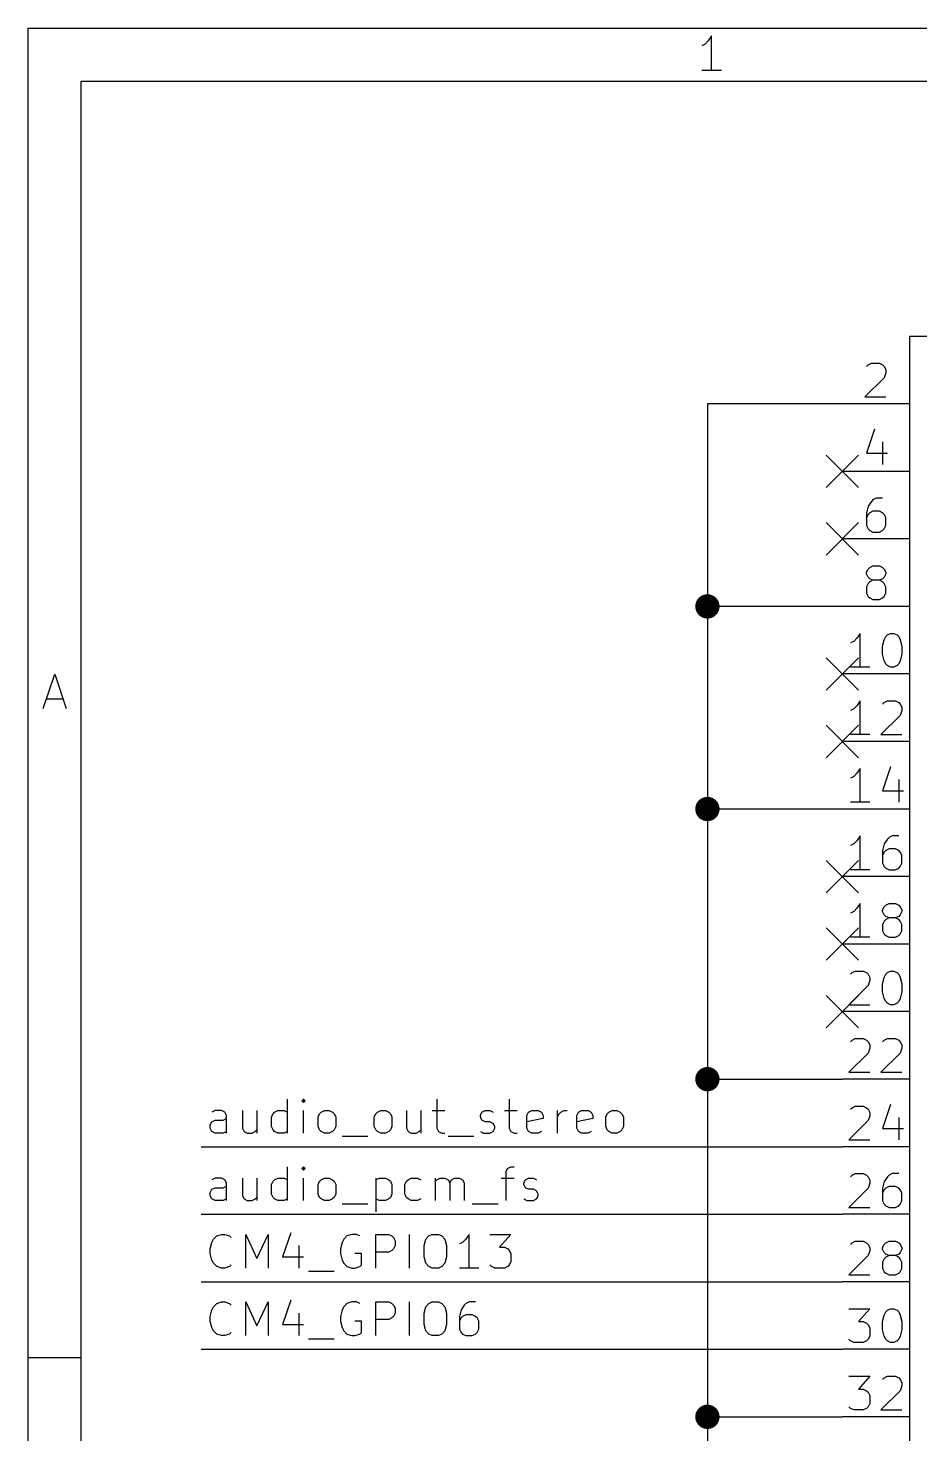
# Model space of a CAD drawing. Header units: millimetres. Extents: x 10 to 287, y -200 to -10.
# Drawn here: x 10 to 43.6, y -62.9 to -10 of the extents above; entities that cross this region are included whole.
import ezdxf

# ---------------------------------------------------------------- set-up
doc = ezdxf.new("R2010")
doc.units = ezdxf.units.MM
for name, color, linetype in [('BLUE', 174, 'CONTINUOUS'), ('LIGHTGREEN', 92, 'CONTINUOUS'), ('LIGHTRED', 12, 'CONTINUOUS'), ('RED', 14, 'CONTINUOUS'), ('REDSIX', 19, 'CONTINUOUS')]:
    doc.layers.add(name, color=color, linetype=linetype)

msp = doc.modelspace()

# ---------------------------------------------------------------- linework, layer by layer
at = {"layer": 'BLUE', "linetype": 'CONTINUOUS'}
for p, q in [((40.0304, -26.0604), (41.2496, -27.2796)), ((41.2496, -26.0604), (40.0304, -27.2796)), ((40.0304, -28.6004), (41.2496, -29.8196)), ((41.2496, -28.6004), (40.0304, -29.8196)), ((40.0304, -33.6804), (41.2496, -34.8996)), ((41.2496, -33.6804), (40.0304, -34.8996)), ((40.0304, -36.2204), (41.2496, -37.4396)), ((41.2496, -36.2204), (40.0304, -37.4396)), ((40.0304, -41.3004), (41.2496, -42.5196)), ((41.2496, -41.3004), (40.0304, -42.5196)), ((40.0304, -43.8404), (41.2496, -45.0596)), ((41.2496, -43.8404), (40.0304, -45.0596)), ((40.0304, -46.3804), (41.2496, -47.5996)), ((41.2496, -46.3804), (40.0304, -47.5996))]:
    msp.add_line(p, q, dxfattribs=at)
at = {"layer": 'LIGHTGREEN', "linetype": 'CONTINUOUS'}
for p, q in [((35.56, -24.13), (35.56, -31.75)), ((40.64, -24.13), (35.56, -24.13)), ((40.64, -31.75), (35.56, -31.75)), ((35.56, -31.75), (35.56, -39.37)), ((40.64, -39.37), (35.56, -39.37)), ((35.56, -39.37), (35.56, -49.53)), ((35.56, -49.53), (35.56, -62.23)), ((35.56, -49.53), (40.64, -49.53)), ((16.51, -52.07), (40.64, -52.07)), ((16.51, -54.61), (40.64, -54.61)), ((16.51, -57.15), (40.64, -57.15)), ((16.51, -59.69), (40.64, -59.69)), ((35.56, -62.23), (40.64, -62.23)), ((35.56, -62.23), (35.56, -74.93))]:
    msp.add_line(p, q, dxfattribs=at)
at = {"layer": 'LIGHTGREEN', "const_width": 0.4572}
for points in [[(35.3314, -31.75, 1), (35.7886, -31.75, 1)], [(35.3314, -39.37, 1), (35.7886, -39.37, 1)], [(35.3314, -49.53, 1), (35.7886, -49.53, 1)], [(35.3314, -62.23, 1), (35.7886, -62.23, 1)]]:
    msp.add_lwpolyline(points, format="xyb", close=True, dxfattribs=at)
at = {"layer": 'LIGHTRED', "linetype": 'CONTINUOUS'}
for p, q in [((41.5472, -22.7239), (41.6076, -22.6634)), ((41.6076, -22.6634), (41.7286, -22.6029)), ((41.7286, -22.6029), (42.031, -22.6029)), ((42.031, -22.6029), (42.1519, -22.6634)), ((42.1519, -22.6634), (42.2124, -22.7239)), ((42.2124, -22.7239), (42.2729, -22.8448)), ((42.2124, -23.1472), (41.4867, -23.8729)), ((42.2729, -22.9658), (42.2124, -23.1472)), ((42.2729, -22.8448), (42.2729, -22.9658)), ((41.4867, -23.8729), (42.2729, -23.8729)), ((41.8495, -25.0825), (41.5472, -25.9896)), ((42.1519, -25.5663), (42.1519, -26.4129)), ((41.5472, -25.9896), (42.3333, -25.9896)), ((41.6076, -27.9853), (41.5472, -28.2272)), ((41.7286, -27.8039), (41.6076, -27.9853)), ((41.7891, -27.7434), (41.7286, -27.8039)), ((41.91, -27.6829), (41.7891, -27.7434)), ((42.1519, -27.6829), (41.91, -27.6829)), ((41.5472, -28.2272), (41.5472, -28.711)), ((41.6076, -28.2877), (41.5472, -28.4086)), ((41.6681, -28.2272), (41.6076, -28.2877)), ((41.7891, -28.1667), (41.6681, -28.2272)), ((42.031, -28.1667), (41.7891, -28.1667)), ((42.1519, -28.2272), (42.031, -28.1667)), ((42.2124, -28.2877), (42.1519, -28.2272)), ((42.2729, -28.4086), (42.2124, -28.2877)), ((42.2729, -28.711), (42.2729, -28.4086)), ((41.5472, -28.711), (41.6076, -28.832)), ((41.6076, -28.832), (41.6681, -28.8925)), ((41.6681, -28.8925), (41.7891, -28.9529)), ((41.7891, -28.9529), (42.031, -28.9529)), ((42.031, -28.9529), (42.1519, -28.8925)), ((42.1519, -28.8925), (42.2124, -28.832)), ((42.2124, -28.832), (42.2729, -28.711)), ((41.5472, -30.4648), (41.6076, -30.3439)), ((41.5472, -30.5253), (41.5472, -30.4648)), ((41.6076, -30.6463), (41.5472, -30.5253)), ((41.6076, -30.3439), (41.6681, -30.2834)), ((41.6681, -30.7067), (41.6076, -30.6463)), ((41.6681, -30.2834), (41.7891, -30.2229)), ((41.7891, -30.2229), (42.031, -30.2229)), ((42.031, -30.2229), (42.1519, -30.2834)), ((42.1519, -30.2834), (42.2124, -30.3439)), ((42.2124, -30.6463), (42.1519, -30.7067)), ((42.2124, -30.3439), (42.2729, -30.4648)), ((42.2729, -30.5253), (42.2124, -30.6463)), ((42.2729, -30.4648), (42.2729, -30.5253)), ((41.6076, -30.8882), (41.5472, -31.0091)), ((41.5472, -31.0091), (41.5472, -31.251)), ((41.6681, -30.8277), (41.6076, -30.8882)), ((41.7891, -30.7672), (41.6681, -30.7067)), ((41.7891, -30.7672), (41.6681, -30.8277)), ((42.031, -30.7672), (41.7891, -30.7672)), ((42.1519, -30.7067), (42.031, -30.7672)), ((42.1519, -30.8277), (42.031, -30.7672)), ((42.2124, -30.8882), (42.1519, -30.8277)), ((42.2729, -31.0091), (42.2124, -30.8882)), ((42.2729, -31.251), (42.2729, -31.0091)), ((41.5472, -31.251), (41.6076, -31.372)), ((41.6076, -31.372), (41.6681, -31.4325)), ((41.6681, -31.4325), (41.7891, -31.4929)), ((41.7891, -31.4929), (42.031, -31.4929)), ((42.031, -31.4929), (42.1519, -31.4325)), ((42.1519, -31.4325), (42.2124, -31.372)), ((42.2124, -31.372), (42.2729, -31.251)), ((41.3052, -32.7629), (41.1843, -32.9444)), ((41.3052, -34.0329), (41.3052, -32.7629)), ((42.3333, -32.8234), (42.4542, -32.7629)), ((42.4542, -32.7629), (42.5752, -32.7629)), ((42.5752, -32.7629), (42.6961, -32.8234)), ((41.0633, -33.0653), (40.9424, -33.1258)), ((41.1843, -32.9444), (41.0633, -33.0653)), ((42.1519, -33.2467), (42.2123, -33.0048)), ((42.1519, -33.5491), (42.1519, -33.2467)), ((42.2123, -33.0048), (42.2728, -32.8839)), ((42.2728, -32.8839), (42.3333, -32.8234)), ((42.6961, -32.8234), (42.7566, -32.8839)), ((42.7566, -32.8839), (42.8171, -33.0048)), ((42.8171, -33.0048), (42.8776, -33.2467)), ((42.8776, -33.2467), (42.8776, -33.5491)), ((42.2123, -33.791), (42.1519, -33.5491)), ((42.2728, -33.912), (42.2123, -33.791)), ((42.8171, -33.791), (42.7566, -33.912)), ((42.8776, -33.5491), (42.8171, -33.791)), ((41.6681, -34.0329), (40.9424, -34.0329)), ((42.3333, -33.9725), (42.2728, -33.912)), ((42.4542, -34.0329), (42.3333, -33.9725)), ((42.5752, -34.0329), (42.4542, -34.0329)), ((42.6961, -33.9725), (42.5752, -34.0329)), ((42.7566, -33.912), (42.6961, -33.9725)), ((41.3052, -35.3029), (41.1843, -35.4844)), ((41.3052, -36.5729), (41.3052, -35.3029)), ((42.1519, -35.4239), (42.2123, -35.3634)), ((42.2123, -35.3634), (42.3333, -35.3029)), ((42.3333, -35.3029), (42.6357, -35.3029)), ((42.6357, -35.3029), (42.7566, -35.3634)), ((42.7566, -35.3634), (42.8171, -35.4239)), ((42.8171, -35.4239), (42.8776, -35.5448)), ((41.0633, -35.6053), (40.9424, -35.6658)), ((41.1843, -35.4844), (41.0633, -35.6053)), ((42.8171, -35.8472), (42.0914, -36.5729)), ((42.8776, -35.6658), (42.8171, -35.8472)), ((42.8776, -35.5448), (42.8776, -35.6658)), ((41.6681, -36.5729), (40.9424, -36.5729)), ((42.0914, -36.5729), (42.8776, -36.5729)), ((41.1843, -38.0244), (41.0633, -38.1453)), ((41.3052, -37.8429), (41.1843, -38.0244)), ((41.3052, -39.1129), (41.3052, -37.8429)), ((42.4542, -37.7825), (42.1519, -38.6896)), ((41.0633, -38.1453), (40.9424, -38.2058)), ((42.7566, -38.2663), (42.7566, -39.1129)), ((41.6681, -39.1129), (40.9424, -39.1129)), ((42.1519, -38.6896), (42.938, -38.6896)), ((41.0633, -40.6853), (40.9424, -40.7458)), ((41.1843, -40.5644), (41.0633, -40.6853)), ((41.3052, -40.3829), (41.1843, -40.5644)), ((41.3052, -41.6529), (41.3052, -40.3829)), ((42.2123, -40.6853), (42.1519, -40.9272)), ((42.3333, -40.5039), (42.2123, -40.6853)), ((42.3938, -40.4434), (42.3333, -40.5039)), ((42.5147, -40.3829), (42.3938, -40.4434)), ((42.7566, -40.3829), (42.5147, -40.3829)), ((42.1519, -40.9272), (42.1519, -41.411)), ((42.2123, -40.9877), (42.1519, -41.1086)), ((42.2728, -40.9272), (42.2123, -40.9877)), ((42.3938, -40.8667), (42.2728, -40.9272)), ((42.6357, -40.8667), (42.3938, -40.8667)), ((42.7566, -40.9272), (42.6357, -40.8667)), ((42.8171, -40.9877), (42.7566, -40.9272)), ((42.8776, -41.1086), (42.8171, -40.9877)), ((42.8776, -41.411), (42.8776, -41.1086)), ((41.6681, -41.6529), (40.9424, -41.6529)), ((42.1519, -41.411), (42.2123, -41.532)), ((42.2123, -41.532), (42.2728, -41.5925)), ((42.2728, -41.5925), (42.3938, -41.6529)), ((42.3938, -41.6529), (42.6357, -41.6529)), ((42.6357, -41.6529), (42.7566, -41.5925)), ((42.7566, -41.5925), (42.8171, -41.532)), ((42.8171, -41.532), (42.8776, -41.411)), ((41.0633, -43.2253), (40.9424, -43.2858)), ((41.1843, -43.1044), (41.0633, -43.2253)), ((41.3052, -42.9229), (41.1843, -43.1044)), ((41.3052, -44.1929), (41.3052, -42.9229)), ((42.1519, -43.1648), (42.2123, -43.0439)), ((42.1519, -43.2253), (42.1519, -43.1648)), ((42.2123, -43.3463), (42.1519, -43.2253)), ((42.2123, -43.0439), (42.2728, -42.9834)), ((42.2728, -43.4067), (42.2123, -43.3463)), ((42.2728, -42.9834), (42.3938, -42.9229)), ((42.3938, -42.9229), (42.6357, -42.9229)), ((42.6357, -42.9229), (42.7566, -42.9834)), ((42.7566, -42.9834), (42.8171, -43.0439)), ((42.8171, -43.3463), (42.7566, -43.4067)), ((42.8171, -43.0439), (42.8776, -43.1648)), ((42.8776, -43.2253), (42.8171, -43.3463)), ((42.8776, -43.1648), (42.8776, -43.2253)), ((42.2123, -43.5882), (42.1519, -43.7091)), ((42.1519, -43.7091), (42.1519, -43.951)), ((42.2728, -43.5277), (42.2123, -43.5882)), ((42.3938, -43.4672), (42.2728, -43.4067)), ((42.3938, -43.4672), (42.2728, -43.5277)), ((42.6357, -43.4672), (42.3938, -43.4672)), ((42.7566, -43.4067), (42.6357, -43.4672)), ((42.7566, -43.5277), (42.6357, -43.4672)), ((42.8171, -43.5882), (42.7566, -43.5277)), ((42.8776, -43.7091), (42.8171, -43.5882)), ((42.8776, -43.951), (42.8776, -43.7091)), ((41.6681, -44.1929), (40.9424, -44.1929)), ((42.1519, -43.951), (42.2123, -44.072)), ((42.2123, -44.072), (42.2728, -44.1325)), ((42.2728, -44.1325), (42.3938, -44.1929)), ((42.3938, -44.1929), (42.6357, -44.1929)), ((42.6357, -44.1929), (42.7566, -44.1325)), ((42.7566, -44.1325), (42.8171, -44.072)), ((42.8171, -44.072), (42.8776, -43.951)), ((41.0028, -45.5234), (41.1238, -45.4629)), ((41.1238, -45.4629), (41.4262, -45.4629)), ((41.4262, -45.4629), (41.5471, -45.5234)), ((42.3333, -45.5234), (42.4542, -45.4629)), ((42.4542, -45.4629), (42.5752, -45.4629)), ((42.5752, -45.4629), (42.6961, -45.5234)), ((40.9424, -45.5839), (41.0028, -45.5234)), ((41.5471, -45.5234), (41.6076, -45.5839)), ((41.6076, -45.5839), (41.6681, -45.7048)), ((41.6681, -45.8258), (41.6076, -46.0072)), ((41.6681, -45.7048), (41.6681, -45.8258)), ((42.1519, -45.9467), (42.2123, -45.7048)), ((42.1519, -46.2491), (42.1519, -45.9467)), ((42.2123, -45.7048), (42.2728, -45.5839)), ((42.2728, -45.5839), (42.3333, -45.5234)), ((42.6961, -45.5234), (42.7566, -45.5839)), ((42.7566, -45.5839), (42.8171, -45.7048)), ((42.8171, -45.7048), (42.8776, -45.9467)), ((42.8776, -45.9467), (42.8776, -46.2491)), ((41.6076, -46.0072), (40.8819, -46.7329)), ((42.2123, -46.491), (42.1519, -46.2491)), ((42.2728, -46.612), (42.2123, -46.491)), ((42.8171, -46.491), (42.7566, -46.612)), ((42.8776, -46.2491), (42.8171, -46.491)), ((40.8819, -46.7329), (41.6681, -46.7329)), ((42.3333, -46.6725), (42.2728, -46.612)), ((42.4542, -46.7329), (42.3333, -46.6725)), ((42.5752, -46.7329), (42.4542, -46.7329)), ((42.6961, -46.6725), (42.5752, -46.7329)), ((42.7566, -46.612), (42.6961, -46.6725)), ((40.9424, -48.1239), (41.0028, -48.0634)), ((41.0028, -48.0634), (41.1238, -48.0029)), ((41.1238, -48.0029), (41.4262, -48.0029)), ((41.4262, -48.0029), (41.5471, -48.0634)), ((41.5471, -48.0634), (41.6076, -48.1239)), ((42.1519, -48.1239), (42.2123, -48.0634)), ((42.2123, -48.0634), (42.3333, -48.0029)), ((42.3333, -48.0029), (42.6357, -48.0029)), ((42.6357, -48.0029), (42.7566, -48.0634)), ((42.7566, -48.0634), (42.8171, -48.1239)), ((41.6076, -48.5472), (40.8819, -49.2729)), ((41.6076, -48.1239), (41.6681, -48.2448)), ((41.6681, -48.3658), (41.6076, -48.5472)), ((41.6681, -48.2448), (41.6681, -48.3658)), ((42.8171, -48.5472), (42.0914, -49.2729)), ((42.8171, -48.1239), (42.8776, -48.2448)), ((42.8776, -48.3658), (42.8171, -48.5472)), ((42.8776, -48.2448), (42.8776, -48.3658)), ((40.8819, -49.2729), (41.6681, -49.2729)), ((42.0914, -49.2729), (42.8776, -49.2729)), ((40.9424, -50.6639), (41.0028, -50.6034)), ((41.0028, -50.6034), (41.1238, -50.5429)), ((41.1238, -50.5429), (41.4262, -50.5429)), ((41.4262, -50.5429), (41.5471, -50.6034)), ((41.5471, -50.6034), (41.6076, -50.6639)), ((41.6076, -50.6639), (41.6681, -50.7848)), ((42.4542, -50.4825), (42.1519, -51.3896)), ((41.6076, -51.0872), (40.8819, -51.8129)), ((41.6681, -50.9058), (41.6076, -51.0872)), ((41.6681, -50.7848), (41.6681, -50.9058)), ((42.7566, -50.9663), (42.7566, -51.8129)), ((40.8819, -51.8129), (41.6681, -51.8129)), ((42.1519, -51.3896), (42.938, -51.3896)), ((40.9424, -53.2039), (41.0028, -53.1434)), ((41.0028, -53.1434), (41.1238, -53.0829)), ((41.1238, -53.0829), (41.4262, -53.0829)), ((41.4262, -53.0829), (41.5471, -53.1434)), ((41.5471, -53.1434), (41.6076, -53.2039)), ((41.6076, -53.2039), (41.6681, -53.3248)), ((41.6681, -53.3248), (41.6681, -53.4458)), ((42.2123, -53.3853), (42.1519, -53.6272)), ((42.3333, -53.2039), (42.2123, -53.3853)), ((42.3938, -53.1434), (42.3333, -53.2039)), ((42.5147, -53.0829), (42.3938, -53.1434)), ((42.7566, -53.0829), (42.5147, -53.0829)), ((41.6076, -53.6272), (40.8819, -54.3529)), ((41.6681, -53.4458), (41.6076, -53.6272)), ((42.1519, -53.6272), (42.1519, -54.111)), ((42.2123, -53.6877), (42.1519, -53.8086)), ((42.2728, -53.6272), (42.2123, -53.6877)), ((42.3938, -53.5667), (42.2728, -53.6272)), ((42.6357, -53.5667), (42.3938, -53.5667)), ((42.7566, -53.6272), (42.6357, -53.5667)), ((42.8171, -53.6877), (42.7566, -53.6272)), ((42.8776, -53.8086), (42.8171, -53.6877)), ((42.8776, -54.111), (42.8776, -53.8086)), ((40.8819, -54.3529), (41.6681, -54.3529)), ((42.1519, -54.111), (42.2123, -54.232)), ((42.2123, -54.232), (42.2728, -54.2925)), ((42.2728, -54.2925), (42.3938, -54.3529)), ((42.3938, -54.3529), (42.6357, -54.3529)), ((42.6357, -54.3529), (42.7566, -54.2925)), ((42.7566, -54.2925), (42.8171, -54.232)), ((42.8171, -54.232), (42.8776, -54.111)), ((40.9424, -55.7439), (41.0028, -55.6834)), ((41.0028, -55.6834), (41.1238, -55.6229)), ((41.1238, -55.6229), (41.4262, -55.6229)), ((41.4262, -55.6229), (41.5471, -55.6834)), ((41.5471, -55.6834), (41.6076, -55.7439)), ((41.6076, -55.7439), (41.6681, -55.8648)), ((41.6681, -55.9858), (41.6076, -56.1672)), ((41.6681, -55.8648), (41.6681, -55.9858)), ((42.1519, -55.8648), (42.2123, -55.7439)), ((42.1519, -55.9253), (42.1519, -55.8648)), ((42.2123, -56.0463), (42.1519, -55.9253)), ((42.2123, -55.7439), (42.2728, -55.6834)), ((42.2728, -55.6834), (42.3938, -55.6229)), ((42.3938, -55.6229), (42.6357, -55.6229)), ((42.6357, -55.6229), (42.7566, -55.6834)), ((42.7566, -55.6834), (42.8171, -55.7439)), ((42.8171, -55.7439), (42.8776, -55.8648)), ((42.8776, -55.9253), (42.8171, -56.0463)), ((42.8776, -55.8648), (42.8776, -55.9253)), ((41.6076, -56.1672), (40.8819, -56.8929)), ((42.2123, -56.2882), (42.1519, -56.4091)), ((42.1519, -56.4091), (42.1519, -56.651)), ((42.2728, -56.1067), (42.2123, -56.0463)), ((42.2728, -56.2277), (42.2123, -56.2882)), ((42.3938, -56.1672), (42.2728, -56.1067)), ((42.3938, -56.1672), (42.2728, -56.2277)), ((42.6357, -56.1672), (42.3938, -56.1672)), ((42.7566, -56.1067), (42.6357, -56.1672)), ((42.7566, -56.2277), (42.6357, -56.1672)), ((42.8171, -56.0463), (42.7566, -56.1067)), ((42.8171, -56.2882), (42.7566, -56.2277)), ((42.8776, -56.4091), (42.8171, -56.2882)), ((42.8776, -56.651), (42.8776, -56.4091)), ((40.8819, -56.8929), (41.6681, -56.8929)), ((42.1519, -56.651), (42.2123, -56.772)), ((42.2123, -56.772), (42.2728, -56.8325)), ((42.2728, -56.8325), (42.3938, -56.8929)), ((42.3938, -56.8929), (42.6357, -56.8929)), ((42.6357, -56.8929), (42.7566, -56.8325)), ((42.7566, -56.8325), (42.8171, -56.772)), ((42.8171, -56.772), (42.8776, -56.651)), ((40.8819, -58.1629), (41.6681, -58.1629)), ((41.6681, -58.1629), (41.2447, -58.6467)), ((41.2447, -58.6467), (41.4262, -58.6467)), ((41.4262, -58.6467), (41.5471, -58.7072)), ((42.1519, -58.6467), (42.2123, -58.4048)), ((42.1519, -58.9491), (42.1519, -58.6467)), ((42.2123, -58.4048), (42.2728, -58.2839)), ((42.2728, -58.2839), (42.3333, -58.2234)), ((42.3333, -58.2234), (42.4542, -58.1629)), ((42.4542, -58.1629), (42.5752, -58.1629)), ((42.5752, -58.1629), (42.6961, -58.2234)), ((42.6961, -58.2234), (42.7566, -58.2839)), ((42.7566, -58.2839), (42.8171, -58.4048)), ((42.8171, -58.4048), (42.8776, -58.6467)), ((42.8776, -58.6467), (42.8776, -58.9491)), ((41.5471, -58.7072), (41.6076, -58.7677)), ((41.6076, -58.7677), (41.6681, -58.8886)), ((41.6681, -59.191), (41.6076, -59.312)), ((41.6681, -58.8886), (41.6681, -59.191)), ((42.2123, -59.191), (42.1519, -58.9491)), ((42.2728, -59.312), (42.2123, -59.191)), ((42.8171, -59.191), (42.7566, -59.312)), ((42.8776, -58.9491), (42.8171, -59.191)), ((40.9424, -59.3725), (40.8819, -59.312)), ((41.0633, -59.4329), (40.9424, -59.3725)), ((41.4262, -59.4329), (41.0633, -59.4329)), ((41.5471, -59.3725), (41.4262, -59.4329)), ((41.6076, -59.312), (41.5471, -59.3725)), ((42.3333, -59.3725), (42.2728, -59.312)), ((42.4542, -59.4329), (42.3333, -59.3725)), ((42.5752, -59.4329), (42.4542, -59.4329)), ((42.6961, -59.3725), (42.5752, -59.4329)), ((42.7566, -59.312), (42.6961, -59.3725)), ((40.8819, -60.7029), (41.6681, -60.7029)), ((41.6681, -60.7029), (41.2447, -61.1867)), ((42.1519, -60.8239), (42.2123, -60.7634)), ((42.2123, -60.7634), (42.3333, -60.7029)), ((42.3333, -60.7029), (42.6357, -60.7029)), ((42.6357, -60.7029), (42.7566, -60.7634)), ((42.7566, -60.7634), (42.8171, -60.8239)), ((41.2447, -61.1867), (41.4262, -61.1867)), ((41.4262, -61.1867), (41.5471, -61.2472)), ((41.5471, -61.2472), (41.6076, -61.3077)), ((41.6076, -61.3077), (41.6681, -61.4286)), ((42.8171, -61.2472), (42.0914, -61.9729)), ((42.8171, -60.8239), (42.8776, -60.9448)), ((42.8776, -61.0658), (42.8171, -61.2472)), ((42.8776, -60.9448), (42.8776, -61.0658)), ((40.9424, -61.9125), (40.8819, -61.852)), ((41.6076, -61.852), (41.5471, -61.9125)), ((41.6681, -61.731), (41.6076, -61.852)), ((41.6681, -61.4286), (41.6681, -61.731)), ((41.0633, -61.9729), (40.9424, -61.9125)), ((41.4262, -61.9729), (41.0633, -61.9729)), ((41.5471, -61.9125), (41.4262, -61.9729)), ((42.0914, -61.9729), (42.8776, -61.9729))]:
    msp.add_line(p, q, dxfattribs=at)
at = {"layer": 'RED', "linetype": 'CONTINUOUS'}
for p, q in [((10, -10), (287.0022, -10)), ((10, -200.0072), (10, -10)), ((35.5938, -10.4794), (35.47, -10.6032)), ((35.7176, -10.2937), (35.5938, -10.4794)), ((35.7176, -11.5937), (35.7176, -10.2937)), ((35.47, -10.6032), (35.3462, -10.6651)), ((36.089, -11.5937), (35.3462, -11.5937)), ((12, -12), (285.0022, -12)), ((12, -198.0072), (12, -12)), ((43.18, -151.13), (43.18, -21.59)), ((43.18, -21.59), (99.06, -21.59)), ((43.18, -24.13), (40.64, -24.13)), ((43.18, -26.67), (40.64, -26.67)), ((43.18, -29.21), (40.64, -29.21)), ((43.18, -31.75), (40.64, -31.75)), ((10.5667, -35.5937), (11, -34.2937)), ((11, -34.2937), (11.4333, -35.5937)), ((43.18, -34.29), (40.64, -34.29)), ((10.6905, -35.2222), (11.3095, -35.2222)), ((43.18, -36.83), (40.64, -36.83)), ((43.18, -39.37), (40.64, -39.37)), ((43.18, -41.91), (40.64, -41.91)), ((43.18, -44.45), (40.64, -44.45)), ((43.18, -46.99), (40.64, -46.99)), ((43.18, -49.53), (40.64, -49.53)), ((43.18, -52.07), (40.64, -52.07)), ((43.18, -54.61), (40.64, -54.61)), ((43.18, -57.15), (40.64, -57.15)), ((43.18, -59.69), (40.64, -59.69)), ((10, -60), (12, -60)), ((43.18, -62.23), (40.64, -62.23))]:
    msp.add_line(p, q, dxfattribs=at)
at = {"layer": 'REDSIX', "linetype": 'CONTINUOUS'}
for p, q in [((17.0377, -50.7103), (16.9167, -50.7707)), ((17.2796, -50.7103), (17.0377, -50.7103)), ((17.4005, -50.7707), (17.2796, -50.7103)), ((18.0657, -50.7103), (18.0657, -51.3755)), ((18.61, -50.7103), (18.61, -51.5569)), ((19.2752, -50.7707), (19.3962, -50.7103)), ((19.3962, -50.7103), (19.6381, -50.7103)), ((19.6381, -50.7103), (19.759, -50.7707)), ((19.759, -51.5569), (19.759, -50.2869)), ((20.3637, -50.2869), (20.3033, -50.3474)), ((20.3033, -50.3474), (20.3637, -50.4079)), ((20.4242, -50.3474), (20.3637, -50.2869)), ((20.3637, -50.2869), (20.3637, -50.4079)), ((20.3637, -50.4079), (20.4242, -50.3474)), ((20.3637, -51.5569), (20.3637, -50.7103)), ((21.029, -50.7707), (21.15, -50.7103)), ((21.15, -50.7103), (21.3314, -50.7103)), ((21.3314, -50.7103), (21.4523, -50.7707)), ((23.1456, -50.7707), (23.2666, -50.7103)), ((23.2666, -50.7103), (23.448, -50.7103)), ((23.448, -50.7103), (23.5689, -50.7707)), ((24.2341, -50.7103), (24.2341, -51.3755)), ((24.7784, -50.7103), (24.7784, -51.5569)), ((25.2017, -50.7103), (25.6855, -50.7103)), ((25.3831, -50.2869), (25.3831, -51.3755)), ((27.0764, -50.7707), (27.1974, -50.7103)), ((27.1974, -50.7103), (27.3788, -50.7103)), ((27.3788, -50.7103), (27.4998, -50.7707)), ((27.9231, -50.7103), (28.4069, -50.7103)), ((28.1045, -50.2869), (28.1045, -51.3755)), ((28.8302, -50.7707), (28.9512, -50.7103)), ((28.9512, -50.7103), (29.1931, -50.7103)), ((29.1931, -50.7103), (29.314, -50.7707)), ((29.9188, -51.5569), (29.9188, -50.7103)), ((30.0398, -50.7707), (30.1607, -50.7103)), ((30.1607, -50.7103), (30.2817, -50.7103)), ((30.705, -50.7707), (30.826, -50.7103)), ((30.826, -50.7103), (31.0679, -50.7103)), ((31.0679, -50.7103), (31.1888, -50.7707)), ((31.8541, -50.7707), (31.9751, -50.7103)), ((31.9751, -50.7103), (32.1565, -50.7103)), ((32.1565, -50.7103), (32.2774, -50.7707)), ((16.8563, -51.2545), (16.9167, -51.1336)), ((16.8563, -51.3755), (16.8563, -51.2545)), ((16.9167, -51.1336), (17.0377, -51.0731)), ((17.0377, -51.0731), (17.3401, -51.0731)), ((17.3401, -51.0731), (17.461, -51.0126)), ((17.461, -50.8917), (17.4005, -50.7707)), ((17.461, -51.5569), (17.461, -50.8917)), ((19.1543, -50.9522), (19.2147, -50.8312)), ((19.1543, -51.315), (19.1543, -50.9522)), ((19.2147, -50.8312), (19.2752, -50.7707)), ((20.9081, -50.9522), (20.9685, -50.8312)), ((20.9081, -51.315), (20.9081, -50.9522)), ((20.9685, -50.8312), (21.029, -50.7707)), ((21.4523, -50.7707), (21.5128, -50.8312)), ((21.5128, -50.8312), (21.5733, -50.9522)), ((21.5733, -50.9522), (21.5733, -51.315)), ((23.0247, -50.9522), (23.0851, -50.8312)), ((23.0247, -51.315), (23.0247, -50.9522)), ((23.0851, -50.8312), (23.1456, -50.7707)), ((23.5689, -50.7707), (23.6294, -50.8312)), ((23.6294, -50.8312), (23.6899, -50.9522)), ((23.6899, -50.9522), (23.6899, -51.315)), ((27.016, -50.8917), (27.0764, -50.7707)), ((27.016, -50.9522), (27.016, -50.8917)), ((27.0764, -51.0731), (27.016, -50.9522)), ((27.1974, -51.1336), (27.0764, -51.0731)), ((27.3788, -51.1336), (27.1974, -51.1336)), ((27.4998, -51.1941), (27.3788, -51.1336)), ((27.5602, -51.315), (27.4998, -51.1941)), ((28.7698, -50.8917), (28.8302, -50.7707)), ((28.7698, -51.3755), (28.7698, -50.8917)), ((29.3745, -51.0126), (28.7698, -51.1336)), ((29.314, -50.7707), (29.3745, -50.8917)), ((29.3745, -50.8917), (29.3745, -51.0126)), ((29.9188, -50.9522), (29.9793, -50.8312)), ((29.9793, -50.8312), (30.0398, -50.7707)), ((30.6446, -50.8917), (30.705, -50.7707)), ((30.6446, -51.3755), (30.6446, -50.8917)), ((31.2493, -51.0126), (30.6446, -51.1336)), ((31.1888, -50.7707), (31.2493, -50.8917)), ((31.2493, -50.8917), (31.2493, -51.0126)), ((31.7332, -50.9522), (31.7936, -50.8312)), ((31.7332, -51.315), (31.7332, -50.9522)), ((31.7936, -50.8312), (31.8541, -50.7707)), ((32.2774, -50.7707), (32.3379, -50.8312)), ((32.3379, -50.8312), (32.3984, -50.9522)), ((32.3984, -50.9522), (32.3984, -51.315)), ((16.9167, -51.4965), (16.8563, -51.3755)), ((17.0377, -51.5569), (16.9167, -51.4965)), ((17.3401, -51.5569), (17.0377, -51.5569)), ((17.461, -51.4965), (17.3401, -51.5569)), ((18.0657, -51.3755), (18.1262, -51.4965)), ((18.1262, -51.4965), (18.2472, -51.5569)), ((18.2472, -51.5569), (18.4286, -51.5569)), ((18.4286, -51.5569), (18.5495, -51.4965)), ((18.5495, -51.4965), (18.61, -51.436)), ((19.2147, -51.436), (19.1543, -51.315)), ((19.2752, -51.4965), (19.2147, -51.436)), ((19.3962, -51.5569), (19.2752, -51.4965)), ((19.6381, -51.5569), (19.3962, -51.5569)), ((19.759, -51.4965), (19.6381, -51.5569)), ((20.9685, -51.436), (20.9081, -51.315)), ((21.029, -51.4965), (20.9685, -51.436)), ((21.15, -51.5569), (21.029, -51.4965)), ((21.3314, -51.5569), (21.15, -51.5569)), ((21.4523, -51.4965), (21.3314, -51.5569)), ((21.5128, -51.436), (21.4523, -51.4965)), ((21.5733, -51.315), (21.5128, -51.436)), ((21.8152, -51.6779), (22.7828, -51.6779)), ((23.0851, -51.436), (23.0247, -51.315)), ((23.1456, -51.4965), (23.0851, -51.436)), ((23.2666, -51.5569), (23.1456, -51.4965)), ((23.448, -51.5569), (23.2666, -51.5569)), ((23.5689, -51.4965), (23.448, -51.5569)), ((23.6294, -51.436), (23.5689, -51.4965)), ((23.6899, -51.315), (23.6294, -51.436)), ((24.2341, -51.3755), (24.2946, -51.4965)), ((24.2946, -51.4965), (24.4156, -51.5569)), ((24.4156, -51.5569), (24.597, -51.5569)), ((24.597, -51.5569), (24.7179, -51.4965)), ((24.7179, -51.4965), (24.7784, -51.436)), ((25.3831, -51.3755), (25.4436, -51.4965)), ((25.4436, -51.4965), (25.5646, -51.5569)), ((25.5646, -51.5569), (25.6855, -51.5569)), ((25.8065, -51.6779), (26.7741, -51.6779)), ((27.016, -51.4965), (27.1369, -51.5569)), ((27.1369, -51.5569), (27.3788, -51.5569)), ((27.3788, -51.5569), (27.4998, -51.4965)), ((27.4998, -51.4965), (27.5602, -51.3755)), ((27.5602, -51.3755), (27.5602, -51.315)), ((28.1045, -51.3755), (28.165, -51.4965)), ((28.165, -51.4965), (28.286, -51.5569)), ((28.286, -51.5569), (28.4069, -51.5569)), ((28.8302, -51.4965), (28.7698, -51.3755)), ((28.9512, -51.5569), (28.8302, -51.4965)), ((29.1931, -51.5569), (28.9512, -51.5569)), ((29.314, -51.4965), (29.1931, -51.5569)), ((30.705, -51.4965), (30.6446, -51.3755)), ((30.826, -51.5569), (30.705, -51.4965)), ((31.0679, -51.5569), (30.826, -51.5569)), ((31.1888, -51.4965), (31.0679, -51.5569)), ((31.7936, -51.436), (31.7332, -51.315)), ((31.8541, -51.4965), (31.7936, -51.436)), ((31.9751, -51.5569), (31.8541, -51.4965)), ((32.1565, -51.5569), (31.9751, -51.5569)), ((32.2774, -51.4965), (32.1565, -51.5569)), ((32.3379, -51.436), (32.2774, -51.4965)), ((32.3984, -51.315), (32.3379, -51.436)), ((19.759, -54.0969), (19.759, -52.8269)), ((20.3637, -52.8269), (20.3033, -52.8874)), ((20.4242, -52.8874), (20.3637, -52.8269)), ((20.3637, -52.8269), (20.3637, -52.9479)), ((28.0441, -52.8874), (28.1651, -52.8269)), ((28.1651, -52.8269), (28.286, -52.8269)), ((17.0377, -53.2503), (16.9167, -53.3107)), ((17.2796, -53.2503), (17.0377, -53.2503)), ((17.4005, -53.3107), (17.2796, -53.2503)), ((17.461, -53.4317), (17.4005, -53.3107)), ((18.0657, -53.2503), (18.0657, -53.9155)), ((18.61, -53.2503), (18.61, -54.0969)), ((19.1543, -53.4922), (19.2147, -53.3712)), ((19.2147, -53.3712), (19.2752, -53.3107)), ((19.2752, -53.3107), (19.3962, -53.2503)), ((19.3962, -53.2503), (19.6381, -53.2503)), ((19.6381, -53.2503), (19.759, -53.3107)), ((20.3033, -52.8874), (20.3637, -52.9479)), ((20.3637, -52.9479), (20.4242, -52.8874)), ((20.3637, -54.0969), (20.3637, -53.2503)), ((20.9081, -53.4922), (20.9685, -53.3712)), ((20.9685, -53.3712), (21.029, -53.3107)), ((21.029, -53.3107), (21.15, -53.2503)), ((21.15, -53.2503), (21.3314, -53.2503)), ((21.3314, -53.2503), (21.4523, -53.3107)), ((21.4523, -53.3107), (21.5128, -53.3712)), ((21.5128, -53.3712), (21.5733, -53.4922)), ((23.0851, -53.2503), (23.0851, -54.5203)), ((23.0851, -53.3107), (23.2061, -53.2503)), ((23.2061, -53.2503), (23.448, -53.2503)), ((23.448, -53.2503), (23.5689, -53.3107)), ((23.5689, -53.3107), (23.6294, -53.3712)), ((23.6294, -53.3712), (23.6899, -53.4922)), ((24.1737, -53.4922), (24.2341, -53.3712)), ((24.2341, -53.3712), (24.2946, -53.3107)), ((24.2946, -53.3107), (24.4156, -53.2503)), ((24.4156, -53.2503), (24.6575, -53.2503)), ((24.6575, -53.2503), (24.7784, -53.3107)), ((25.3227, -54.0969), (25.3227, -53.2503)), ((25.3227, -53.3712), (25.3832, -53.3107)), ((25.3832, -53.3107), (25.5042, -53.2503)), ((25.5042, -53.2503), (25.6856, -53.2503)), ((25.6856, -53.2503), (25.8065, -53.3107)), ((25.8065, -53.3107), (25.867, -53.4317)), ((25.867, -53.4317), (25.9275, -53.3107)), ((25.9275, -53.3107), (26.0484, -53.2503)), ((26.0484, -53.2503), (26.2299, -53.2503)), ((26.2299, -53.2503), (26.3508, -53.3107)), ((26.3508, -53.3107), (26.4113, -53.4317)), ((27.8022, -53.2503), (28.286, -53.2503)), ((27.9836, -53.0084), (28.0441, -52.8874)), ((27.9836, -54.0969), (27.9836, -53.0084)), ((28.6489, -53.4317), (28.7093, -53.3107)), ((28.7093, -53.3107), (28.8303, -53.2503)), ((28.8303, -53.2503), (29.0117, -53.2503)), ((29.0117, -53.2503), (29.1327, -53.3107)), ((16.8563, -53.7945), (16.9167, -53.6736)), ((16.8563, -53.9155), (16.8563, -53.7945)), ((16.9167, -54.0365), (16.8563, -53.9155)), ((16.9167, -53.6736), (17.0377, -53.6131)), ((17.0377, -53.6131), (17.3401, -53.6131)), ((17.3401, -53.6131), (17.461, -53.5526)), ((17.461, -54.0969), (17.461, -53.4317)), ((18.0657, -53.9155), (18.1262, -54.0365)), ((19.1543, -53.855), (19.1543, -53.4922)), ((19.2147, -53.976), (19.1543, -53.855)), ((20.9081, -53.855), (20.9081, -53.4922)), ((20.9685, -53.976), (20.9081, -53.855)), ((21.5733, -53.855), (21.5128, -53.976)), ((21.5733, -53.4922), (21.5733, -53.855)), ((23.6899, -53.855), (23.6294, -53.976)), ((23.6899, -53.4922), (23.6899, -53.855)), ((24.1737, -53.855), (24.1737, -53.4922)), ((24.2341, -53.976), (24.1737, -53.855)), ((25.867, -53.4317), (25.867, -54.0969)), ((26.4113, -53.4317), (26.4113, -54.0969)), ((28.6489, -53.4922), (28.6489, -53.4317)), ((28.7093, -53.6131), (28.6489, -53.4922)), ((28.8303, -53.6736), (28.7093, -53.6131)), ((29.0117, -53.6736), (28.8303, -53.6736)), ((29.1327, -53.7341), (29.0117, -53.6736)), ((29.1931, -53.855), (29.1327, -53.7341)), ((29.1327, -54.0365), (29.1931, -53.9155)), ((29.1931, -53.9155), (29.1931, -53.855)), ((17.0377, -54.0969), (16.9167, -54.0365)), ((17.3401, -54.0969), (17.0377, -54.0969)), ((17.461, -54.0365), (17.3401, -54.0969)), ((18.1262, -54.0365), (18.2472, -54.0969)), ((18.2472, -54.0969), (18.4286, -54.0969)), ((18.4286, -54.0969), (18.5495, -54.0365)), ((18.5495, -54.0365), (18.61, -53.976)), ((19.2752, -54.0365), (19.2147, -53.976)), ((19.3962, -54.0969), (19.2752, -54.0365)), ((19.6381, -54.0969), (19.3962, -54.0969)), ((19.759, -54.0365), (19.6381, -54.0969)), ((21.029, -54.0365), (20.9685, -53.976)), ((21.15, -54.0969), (21.029, -54.0365)), ((21.3314, -54.0969), (21.15, -54.0969)), ((21.4523, -54.0365), (21.3314, -54.0969)), ((21.5128, -53.976), (21.4523, -54.0365)), ((21.8152, -54.2179), (22.7828, -54.2179)), ((23.2061, -54.0969), (23.0851, -54.0365)), ((23.448, -54.0969), (23.2061, -54.0969)), ((23.5689, -54.0365), (23.448, -54.0969)), ((23.6294, -53.976), (23.5689, -54.0365)), ((24.2946, -54.0365), (24.2341, -53.976)), ((24.4156, -54.0969), (24.2946, -54.0365)), ((24.6575, -54.0969), (24.4156, -54.0969)), ((24.7784, -54.0365), (24.6575, -54.0969)), ((26.7137, -54.2179), (27.6813, -54.2179)), ((28.6489, -54.0365), (28.7698, -54.0969)), ((28.7698, -54.0969), (29.0117, -54.0969)), ((29.0117, -54.0969), (29.1327, -54.0365)), ((16.9772, -55.5484), (17.0982, -55.4274)), ((17.0982, -55.4274), (17.2796, -55.3669)), ((17.2796, -55.3669), (17.4005, -55.3669)), ((17.4005, -55.3669), (17.582, -55.4274)), ((17.582, -55.4274), (17.6424, -55.4879)), ((18.1867, -56.6369), (18.1867, -55.3669)), ((18.1867, -55.3669), (18.6101, -56.2741)), ((18.6101, -56.2741), (19.0334, -55.3669)), ((19.0334, -55.3669), (19.0334, -56.6369)), ((19.88, -55.3065), (19.5777, -56.2136)), ((21.9967, -55.4274), (21.8757, -55.5484)), ((22.1781, -55.3669), (21.9967, -55.4274)), ((22.3595, -55.3669), (22.1781, -55.3669)), ((22.4805, -55.4274), (22.3595, -55.3669)), ((23.0852, -56.6369), (23.0852, -55.3669)), ((23.0852, -55.3669), (23.569, -55.3669)), ((23.569, -55.3669), (23.69, -55.4274)), ((23.69, -55.4274), (23.7505, -55.4879)), ((23.7505, -55.4879), (23.8109, -55.6088)), ((24.3552, -56.6369), (24.3552, -55.3669)), ((24.96, -55.5484), (25.081, -55.4274)), ((25.081, -55.4274), (25.2019, -55.3669)), ((25.2019, -55.3669), (25.4438, -55.3669)), ((25.4438, -55.3669), (25.5648, -55.4274)), ((25.5648, -55.4274), (25.6857, -55.5484)), ((26.5929, -55.3669), (26.472, -55.5484)), ((26.5929, -56.6369), (26.5929, -55.3669)), ((27.3791, -55.3669), (28.1653, -55.3669)), ((28.1653, -55.3669), (27.7419, -55.8507)), ((16.8563, -55.9112), (16.9167, -55.6693)), ((16.8563, -56.0926), (16.8563, -55.9112)), ((16.9167, -55.6693), (16.9772, -55.5484)), ((20.1824, -55.7903), (20.1824, -56.6369)), ((21.8152, -55.6693), (21.7548, -55.9112)), ((21.7548, -55.9112), (21.7548, -56.0926)), ((21.8757, -55.5484), (21.8152, -55.6693)), ((23.569, -56.0322), (23.0852, -56.0322)), ((23.69, -55.9717), (23.569, -56.0322)), ((23.7505, -55.9112), (23.69, -55.9717)), ((23.8109, -55.7903), (23.7505, -55.9112)), ((23.8109, -55.6088), (23.8109, -55.7903)), ((24.8996, -55.7903), (24.96, -55.5484)), ((24.8996, -56.2136), (24.8996, -55.7903)), ((25.6857, -55.5484), (25.7462, -55.7903)), ((25.7462, -55.7903), (25.7462, -56.2136)), ((26.351, -55.6693), (26.2301, -55.7298)), ((26.472, -55.5484), (26.351, -55.6693)), ((27.7419, -55.8507), (27.9234, -55.8507)), ((27.9234, -55.8507), (28.0443, -55.9112)), ((28.0443, -55.9112), (28.1048, -55.9717)), ((28.1048, -55.9717), (28.1653, -56.0926)), ((16.9167, -56.3345), (16.8563, -56.0926)), ((16.9772, -56.4555), (16.9167, -56.3345)), ((17.0982, -56.5765), (16.9772, -56.4555)), ((17.6424, -56.516), (17.582, -56.5765)), ((19.5777, -56.2136), (20.3638, -56.2136)), ((21.7548, -56.0926), (21.8152, -56.3345)), ((21.8152, -56.3345), (21.8757, -56.4555)), ((21.8757, -56.4555), (21.9967, -56.5765)), ((22.5409, -56.0926), (22.299, -56.0926)), ((22.4805, -56.5765), (22.5409, -56.516)), ((22.5409, -56.516), (22.5409, -56.0926)), ((24.96, -56.4555), (24.8996, -56.2136)), ((25.081, -56.5765), (24.96, -56.4555)), ((25.6857, -56.4555), (25.5648, -56.5765)), ((25.7462, -56.2136), (25.6857, -56.4555)), ((27.4396, -56.5765), (27.3791, -56.516)), ((28.1048, -56.516), (28.0443, -56.5765)), ((28.1653, -56.395), (28.1048, -56.516)), ((28.1653, -56.0926), (28.1653, -56.395)), ((17.2796, -56.6369), (17.0982, -56.5765)), ((17.4005, -56.6369), (17.2796, -56.6369)), ((17.582, -56.5765), (17.4005, -56.6369)), ((20.5453, -56.7579), (21.5129, -56.7579)), ((21.9967, -56.5765), (22.1781, -56.6369)), ((22.1781, -56.6369), (22.299, -56.6369)), ((22.299, -56.6369), (22.4805, -56.5765)), ((25.2019, -56.6369), (25.081, -56.5765)), ((25.4438, -56.6369), (25.2019, -56.6369)), ((25.5648, -56.5765), (25.4438, -56.6369)), ((26.9558, -56.6369), (26.2301, -56.6369)), ((27.5605, -56.6369), (27.4396, -56.5765)), ((27.9234, -56.6369), (27.5605, -56.6369)), ((28.0443, -56.5765), (27.9234, -56.6369)), ((16.9167, -58.2093), (16.9772, -58.0884)), ((16.9772, -58.0884), (17.0982, -57.9674)), ((17.0982, -57.9674), (17.2796, -57.9069)), ((17.2796, -57.9069), (17.4005, -57.9069)), ((17.4005, -57.9069), (17.582, -57.9674)), ((17.582, -57.9674), (17.6424, -58.0279)), ((18.1867, -59.1769), (18.1867, -57.9069)), ((18.1867, -57.9069), (18.6101, -58.8141)), ((18.6101, -58.8141), (19.0334, -57.9069)), ((19.0334, -57.9069), (19.0334, -59.1769)), ((19.88, -57.8465), (19.5777, -58.7536)), ((21.8757, -58.0884), (21.8152, -58.2093)), ((21.9967, -57.9674), (21.8757, -58.0884)), ((22.1781, -57.9069), (21.9967, -57.9674)), ((22.3595, -57.9069), (22.1781, -57.9069)), ((22.4805, -57.9674), (22.3595, -57.9069)), ((23.0852, -59.1769), (23.0852, -57.9069)), ((23.0852, -57.9069), (23.569, -57.9069)), ((23.569, -57.9069), (23.69, -57.9674)), ((23.69, -57.9674), (23.7505, -58.0279)), ((23.7505, -58.0279), (23.8109, -58.1488)), ((23.8109, -58.1488), (23.8109, -58.3303)), ((24.3552, -59.1769), (24.3552, -57.9069)), ((24.8996, -58.3303), (24.96, -58.0884)), ((24.96, -58.0884), (25.081, -57.9674)), ((25.081, -57.9674), (25.2019, -57.9069)), ((25.2019, -57.9069), (25.4438, -57.9069)), ((25.4438, -57.9069), (25.5648, -57.9674)), ((25.5648, -57.9674), (25.6857, -58.0884)), ((25.6857, -58.0884), (25.7462, -58.3303)), ((26.4115, -58.0279), (26.2905, -58.2093)), ((26.472, -57.9674), (26.4115, -58.0279)), ((26.5929, -57.9069), (26.472, -57.9674)), ((26.8348, -57.9069), (26.5929, -57.9069)), ((16.8563, -58.4512), (16.9167, -58.2093)), ((16.8563, -58.6326), (16.8563, -58.4512)), ((16.9167, -58.8745), (16.8563, -58.6326)), ((20.1824, -58.3303), (20.1824, -59.1769)), ((21.8152, -58.2093), (21.7548, -58.4512)), ((21.7548, -58.4512), (21.7548, -58.6326)), ((21.7548, -58.6326), (21.8152, -58.8745)), ((22.5409, -58.6326), (22.299, -58.6326)), ((22.5409, -59.056), (22.5409, -58.6326)), ((23.569, -58.5722), (23.0852, -58.5722)), ((23.69, -58.5117), (23.569, -58.5722)), ((23.7505, -58.4512), (23.69, -58.5117)), ((23.8109, -58.3303), (23.7505, -58.4512)), ((24.8996, -58.7536), (24.8996, -58.3303)), ((25.7462, -58.3303), (25.7462, -58.7536)), ((26.2905, -58.2093), (26.2301, -58.4512)), ((26.2301, -58.4512), (26.2301, -58.935)), ((26.2905, -58.5117), (26.2301, -58.6326)), ((26.351, -58.4512), (26.2905, -58.5117)), ((26.472, -58.3907), (26.351, -58.4512)), ((26.7139, -58.3907), (26.472, -58.3907)), ((26.8348, -58.4512), (26.7139, -58.3907)), ((26.8953, -58.5117), (26.8348, -58.4512)), ((26.9558, -58.6326), (26.8953, -58.5117)), ((26.9558, -58.935), (26.9558, -58.6326)), ((16.9772, -58.9955), (16.9167, -58.8745)), ((17.0982, -59.1165), (16.9772, -58.9955)), ((17.2796, -59.1769), (17.0982, -59.1165)), ((17.4005, -59.1769), (17.2796, -59.1769)), ((17.582, -59.1165), (17.4005, -59.1769)), ((17.6424, -59.056), (17.582, -59.1165)), ((19.5777, -58.7536), (20.3638, -58.7536)), ((21.8152, -58.8745), (21.8757, -58.9955)), ((21.8757, -58.9955), (21.9967, -59.1165)), ((21.9967, -59.1165), (22.1781, -59.1769)), ((22.1781, -59.1769), (22.299, -59.1769)), ((22.299, -59.1769), (22.4805, -59.1165)), ((22.4805, -59.1165), (22.5409, -59.056)), ((24.96, -58.9955), (24.8996, -58.7536)), ((25.081, -59.1165), (24.96, -58.9955)), ((25.2019, -59.1769), (25.081, -59.1165)), ((25.4438, -59.1769), (25.2019, -59.1769)), ((25.5648, -59.1165), (25.4438, -59.1769)), ((25.6857, -58.9955), (25.5648, -59.1165)), ((25.7462, -58.7536), (25.6857, -58.9955)), ((26.2301, -58.935), (26.2905, -59.056)), ((26.2905, -59.056), (26.351, -59.1165)), ((26.351, -59.1165), (26.472, -59.1769)), ((26.472, -59.1769), (26.7139, -59.1769)), ((26.7139, -59.1769), (26.8348, -59.1165)), ((26.8348, -59.1165), (26.8953, -59.056)), ((26.8953, -59.056), (26.9558, -58.935)), ((20.5453, -59.2979), (21.5129, -59.2979))]:
    msp.add_line(p, q, dxfattribs=at)

doc.saveas('drawing.dxf')
